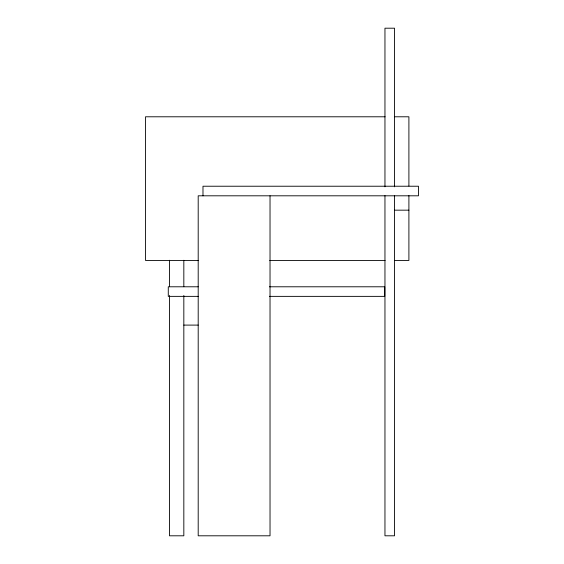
<?xml version="1.0" encoding="UTF-8"?>
<svg xmlns="http://www.w3.org/2000/svg" width="564" height="564" viewBox="0 0 564 564"><rect width="100%" height="100%" fill="white"/><g stroke="black" fill="none" stroke-linecap="round" stroke-linejoin="round"><path stroke-width="0.85" d="M385.113 116.79L145.526 116.79L145.526 260.448L198.373 260.448M394.807 116.79L408.9 116.79L408.9 185.993M394.532 210.168L408.9 210.168M269.726 260.448L385.113 260.448M394.807 260.448L408.9 260.448L408.9 195.63M198.19 286.787L168.276 286.787L168.276 296.368L198.197 296.368M269.465 286.787L384.726 286.787L384.726 296.368L269.465 296.368M183.829 325.097L198.197 325.097M394.532 186.825L394.532 28.2L384.958 28.2L384.958 186.825M394.532 195.637L394.532 535.8L384.958 535.8L384.958 195.637M270.029 195.807L270.029 535.8L198.197 535.8L198.197 195.807L418.474 195.807L418.474 186.226L202.984 186.226L202.984 195.807M183.829 260.272L183.829 286.681M183.829 295.487L183.829 535.8L169.468 535.8L169.468 295.487M169.468 260.272L169.468 286.681"/></g></svg>
